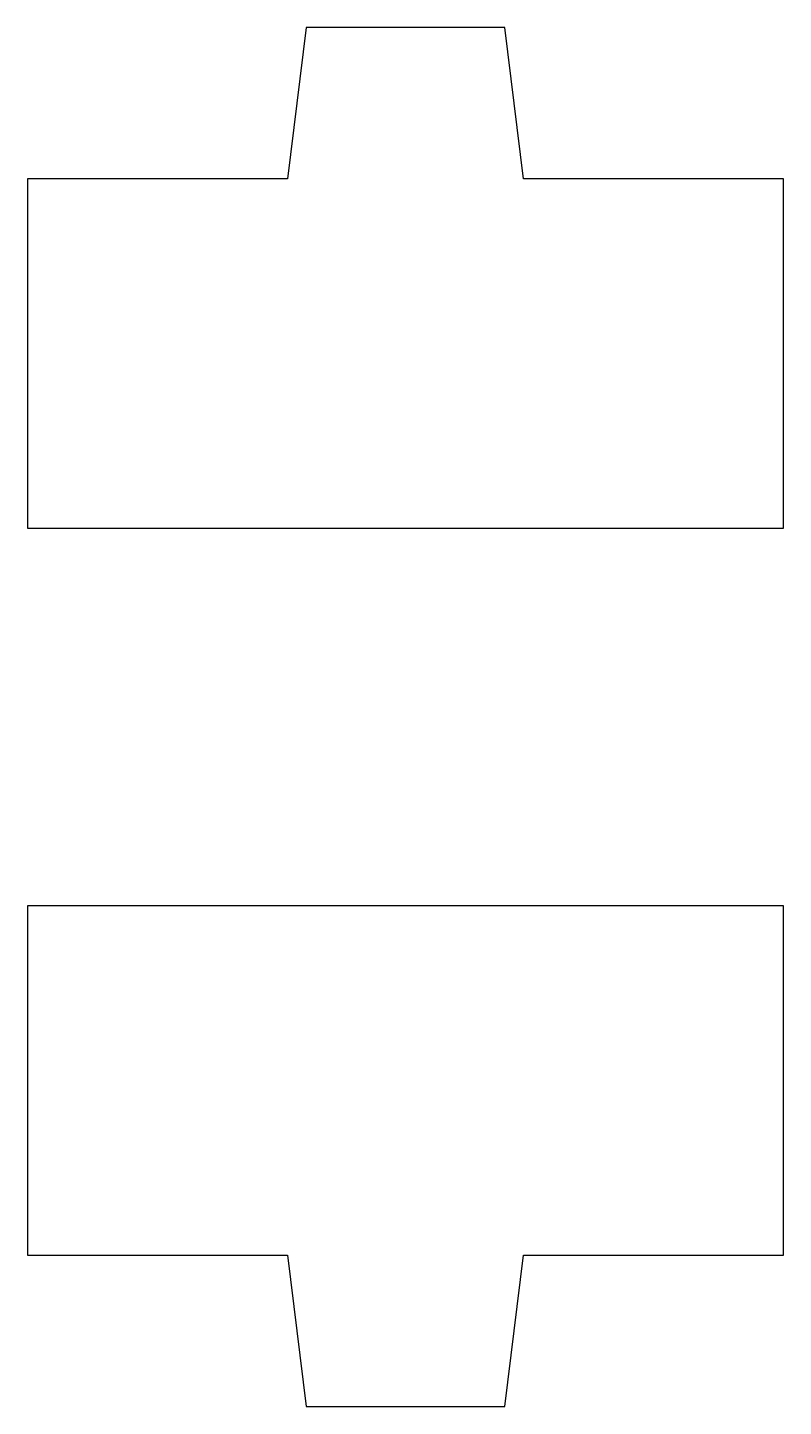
# Model space of a CAD drawing. Header units: metres. Extents: x -8 to 8, y -14.6 to 14.6.
import ezdxf

# ---------------------------------------------------------------- set-up
doc = ezdxf.new("R2010")
doc.units = ezdxf.units.M

msp = doc.modelspace()

# ---------------------------------------------------------------- linework, layer by layer
for p, q in [((-2.09999, 14.6), (-2.5, 11.4)), ((2.09999, 14.6), (-2.09999, 14.6)), ((2.5, 11.4), (2.09999, 14.6)), ((-2.5, 11.4), (-8, 11.4)), ((-8, 11.4), (-8, 4)), ((8, 11.4), (2.5, 11.4)), ((8, 4), (8, 11.4)), ((-8, 4), (8, 4)), ((8, -4), (-8, -4)), ((-8, -4), (-8, -11.4)), ((8, -11.4), (8, -4)), ((-8, -11.4), (-2.5, -11.4)), ((-2.5, -11.4), (-2.09999, -14.6)), ((2.09999, -14.6), (2.5, -11.4)), ((2.5, -11.4), (8, -11.4)), ((-2.09999, -14.6), (2.09999, -14.6))]:
    msp.add_line(p, q)

doc.saveas('drawing.dxf')
